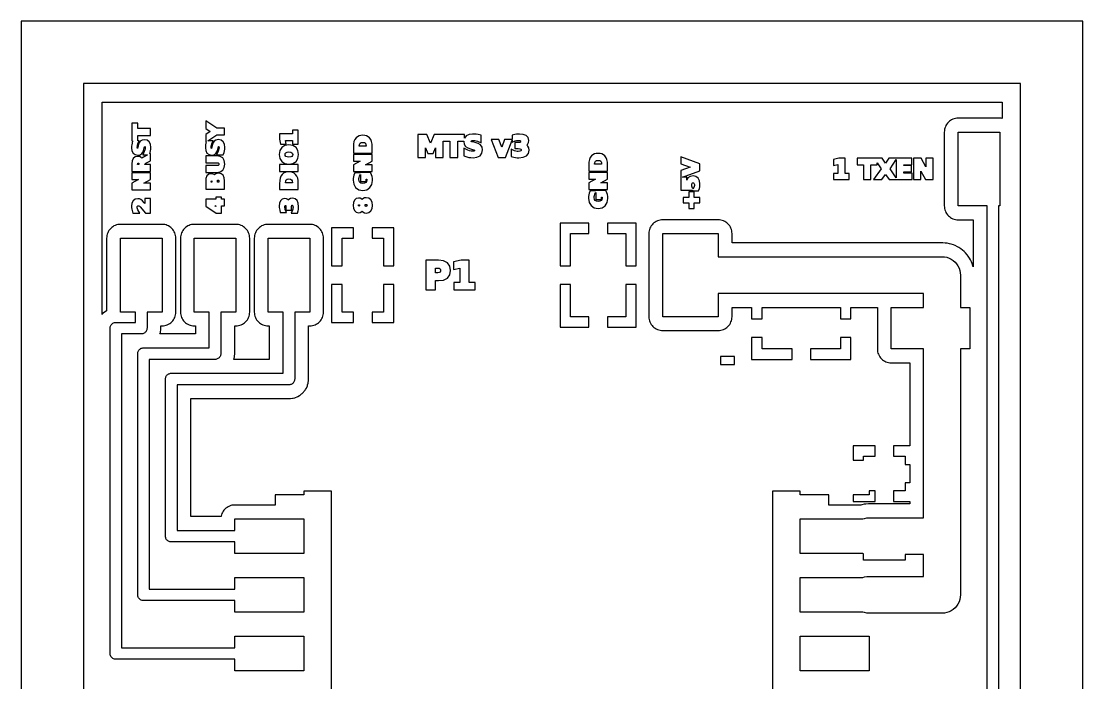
# Model space of a CAD drawing. Header units: millimetres. Extents: x 0 to 46, y 0 to 76.
# Drawn here: x 0 to 46, y 47.34 to 76 of the extents above; entities that cross this region are included whole.
import ezdxf

# ---------------------------------------------------------------- set-up
doc = ezdxf.new("R2010")
doc.units = ezdxf.units.MM

msp = doc.modelspace()

# ---------------------------------------------------------------- linework, layer by layer
at = {"layer": 'CONTORNO', "color": 1}
msp.add_lwpolyline([(0, 0), (46, 0), (46, 76), (0, 76)], close=True, dxfattribs=at)
at = {"layer": 'QUEIMAR'}
for points in [[(43.3, 2.7), (43.3, 73.3), (2.7, 73.3), (2.7, 2.7), (43.3, 2.7)], [(4.781, 70.518), (4.796, 70.392), (4.849, 70.288), (4.939, 70.222), (5.055, 70.2), (5.151, 70.216), (5.229, 70.265), (5.283, 70.345), (5.316, 70.446), (5.331, 70.516), (5.344, 70.561), (5.351, 70.574), (5.353, 70.574), (5.356, 70.574), (5.359, 70.571), (5.366, 70.553), (5.37, 70.515), (5.366, 70.465), (5.354, 70.412), (5.334, 70.356), (5.264, 70.207), (5.477, 70.207), (5.321, 70.13), (5.263, 70.098), (5.225, 70.067), (5.194, 70.102), (5.125, 70.136), (5.043, 70.147), (4.933, 70.126), (4.85, 70.059), (4.806, 69.955), (4.793, 69.825), (4.793, 69.489), (5.606, 69.489), (5.606, 69.788), (5.345, 69.788), (5.347, 69.8), (5.352, 69.812), (5.366, 69.826), (5.402, 69.847), (5.606, 69.947), (5.606, 70.271), (5.568, 70.252), (5.589, 70.318), (5.606, 70.389), (5.616, 70.461), (5.619, 70.534), (5.604, 70.671), (5.551, 70.78), (5.457, 70.848), (5.333, 70.869), (5.234, 70.853), (5.155, 70.802), (5.102, 70.719), (5.069, 70.609), (5.054, 70.533), (5.044, 70.494), (5.04, 70.487), (5.034, 70.505), (5.03, 70.549), (5.033, 70.591), (5.042, 70.637), (5.056, 70.686), (5.11, 70.822), (5.048, 70.822), (5.048, 71.052), (5.606, 71.052), (5.606, 71.351), (5.048, 71.351), (5.048, 71.58), (4.793, 71.58), (4.793, 70.822), (4.827, 70.822), (4.801, 70.711), (4.79, 70.646), (4.783, 70.583), (4.781, 70.518)], [(7.981, 70.519), (7.996, 70.393), (8.049, 70.29), (8.139, 70.223), (8.255, 70.202), (8.351, 70.217), (8.429, 70.266), (8.483, 70.346), (8.516, 70.447), (8.531, 70.517), (8.544, 70.562), (8.551, 70.575), (8.553, 70.576), (8.556, 70.575), (8.559, 70.572), (8.566, 70.554), (8.57, 70.516), (8.566, 70.467), (8.554, 70.413), (8.534, 70.357), (8.464, 70.209), (8.753, 70.209), (8.789, 70.319), (8.806, 70.39), (8.816, 70.462), (8.819, 70.536), (8.804, 70.672), (8.751, 70.781), (8.657, 70.849), (8.533, 70.87), (8.434, 70.854), (8.355, 70.804), (8.302, 70.72), (8.269, 70.611), (8.254, 70.534), (8.244, 70.495), (8.24, 70.488), (8.234, 70.506), (8.23, 70.55), (8.233, 70.592), (8.242, 70.638), (8.256, 70.688), (8.31, 70.824), (8.093, 70.824), (8.472, 71.073), (8.806, 71.073), (8.806, 71.372), (8.472, 71.372), (7.993, 71.687), (7.993, 71.347), (8.189, 71.222), (7.993, 71.098), (7.993, 70.758), (8.015, 70.773), (8.001, 70.712), (7.99, 70.647), (7.983, 70.584), (7.981, 70.519)], [(11.193, 71.126), (11.193, 70.89), (11.238, 70.675), (11.482, 70.675), (11.448, 70.837), (11.762, 70.837), (11.762, 70.679), (12.006, 70.679), (12.006, 71.284), (11.762, 71.284), (11.762, 71.126), (11.193, 71.126)], [(14.961, 71.03), (14.883, 71.051), (14.799, 71.058), (14.715, 71.051), (14.638, 71.03), (14.569, 70.994), (14.508, 70.943), (14.454, 70.871), (14.418, 70.786), (14.399, 70.678), (14.393, 70.535), (14.393, 70.286), (15.206, 70.286), (15.206, 70.535), (15.2, 70.677), (15.181, 70.785), (15.145, 70.87), (15.091, 70.943), (15.03, 70.994), (14.961, 71.03)], [(17.947, 70.103), (18.28, 70.103), (18.28, 70.807), (18.567, 70.807), (18.567, 70.103), (18.913, 70.103), (18.913, 70.807), (19.179, 70.807), (19.175, 70.783), (19.193, 70.667), (19.252, 70.574), (19.348, 70.509), (19.472, 70.469), (19.561, 70.45), (19.619, 70.433), (19.642, 70.421), (19.645, 70.416), (19.647, 70.406), (19.644, 70.394), (19.635, 70.386), (19.607, 70.375), (19.555, 70.37), (19.491, 70.375), (19.422, 70.39), (19.348, 70.416), (19.183, 70.494), (19.183, 70.165), (19.311, 70.124), (19.4, 70.103), (19.489, 70.09), (19.58, 70.086), (19.748, 70.105), (19.88, 70.17), (19.961, 70.282), (19.987, 70.432), (19.968, 70.551), (19.907, 70.646), (19.807, 70.709), (19.671, 70.75), (19.574, 70.769), (19.524, 70.782), (19.504, 70.792), (19.502, 70.794), (19.501, 70.798), (19.504, 70.809), (19.511, 70.816), (19.54, 70.826), (19.599, 70.83), (19.654, 70.827), (19.714, 70.815), (19.778, 70.797), (19.928, 70.737), (19.928, 71.058), (19.8, 71.088), (19.719, 71.102), (19.64, 71.111), (19.56, 71.114), (19.405, 71.094), (19.28, 71.031), (19.203, 70.927), (19.203, 71.098), (18.28, 71.098), (18.277, 71.098), (17.894, 71.098), (17.733, 70.723), (17.574, 71.098), (17.187, 71.098), (17.187, 70.103), (17.521, 70.103), (17.521, 70.51), (17.623, 70.271), (17.845, 70.271), (17.947, 70.51), (17.947, 70.103)], [(21.504, 70.837), (21.551, 70.84), (21.603, 70.834), (21.631, 70.822), (21.642, 70.81), (21.645, 70.794), (21.641, 70.776), (21.631, 70.764), (21.599, 70.752), (21.536, 70.747), (21.384, 70.747), (21.384, 70.481), (21.531, 70.481), (21.604, 70.475), (21.645, 70.459), (21.661, 70.443), (21.666, 70.42), (21.661, 70.398), (21.645, 70.382), (21.607, 70.366), (21.541, 70.36), (21.489, 70.363), (21.434, 70.374), (21.378, 70.392), (21.234, 70.456), (21.234, 70.144), (21.346, 70.112), (21.418, 70.098), (21.491, 70.089), (21.565, 70.086), (21.746, 70.104), (21.889, 70.164), (21.983, 70.269), (22.014, 70.41), (21.999, 70.51), (21.954, 70.594), (21.905, 70.636), (21.939, 70.665), (21.98, 70.74), (21.993, 70.831), (21.967, 70.956), (21.883, 71.048), (21.756, 71.099), (21.594, 71.114), (21.524, 71.111), (21.455, 71.104), (21.385, 71.091), (21.271, 71.063), (21.271, 70.879), (20.943, 70.879), (20.823, 70.543), (20.702, 70.879), (20.362, 70.879), (20.666, 70.103), (20.978, 70.103), (21.271, 70.847), (21.271, 70.764), (21.405, 70.815), (21.455, 70.829), (21.504, 70.837)], [(11.993, 70.053), (12.02, 70.224), (11.993, 70.394), (11.907, 70.529), (11.771, 70.614), (11.6, 70.641), (11.429, 70.614), (11.293, 70.529), (11.207, 70.394), (11.18, 70.224), (11.207, 70.053), (11.293, 69.919), (11.429, 69.834), (11.6, 69.807), (11.771, 69.834), (11.907, 69.919), (11.993, 70.053)], [(14.687, 70.713), (14.73, 70.742), (14.799, 70.753), (14.868, 70.742), (14.912, 70.713), (14.939, 70.665), (14.951, 70.584), (14.648, 70.584), (14.66, 70.665), (14.687, 70.713)], [(8.799, 69.96), (8.732, 70.077), (8.617, 70.146), (8.473, 70.167), (7.993, 70.167), (7.993, 69.869), (8.466, 69.869), (8.527, 69.863), (8.553, 69.852), (8.562, 69.839), (8.567, 69.809), (8.562, 69.778), (8.553, 69.766), (8.527, 69.755), (8.466, 69.749), (7.993, 69.749), (7.993, 69.45), (8.473, 69.45), (8.617, 69.471), (8.732, 69.541), (8.799, 69.657), (8.82, 69.809), (8.799, 69.96)], [(11.52, 70.326), (11.6, 70.335), (11.681, 70.326), (11.732, 70.302), (11.759, 70.27), (11.769, 70.224), (11.759, 70.178), (11.732, 70.146), (11.681, 70.122), (11.6, 70.113), (11.52, 70.122), (11.468, 70.146), (11.441, 70.178), (11.431, 70.224), (11.441, 70.27), (11.468, 70.302), (11.52, 70.326)], [(14.393, 70.231), (14.393, 69.942), (14.687, 69.942), (14.393, 69.786), (14.393, 69.491), (15.206, 69.491), (15.206, 69.78), (14.912, 69.78), (15.206, 69.936), (15.206, 70.231), (14.393, 70.231)], [(25.23, 70.213), (25.161, 70.249), (25.083, 70.27), (24.999, 70.277), (24.915, 70.27), (24.838, 70.249), (24.769, 70.213), (24.708, 70.162), (24.654, 70.09), (24.618, 70.005), (24.599, 69.897), (24.593, 69.754), (24.593, 69.505), (25.406, 69.505), (25.406, 69.754), (25.4, 69.896), (25.381, 70.004), (25.345, 70.089), (25.291, 70.162), (25.23, 70.213)], [(24.887, 69.932), (24.93, 69.961), (24.999, 69.972), (25.068, 69.961), (25.112, 69.932), (25.139, 69.884), (25.151, 69.803), (24.848, 69.803), (24.86, 69.884), (24.887, 69.932)], [(29.385, 68.759), (29.401, 68.822), (29.41, 68.886), (29.413, 68.953), (29.395, 69.09), (29.337, 69.203), (29.239, 69.277), (29.114, 69.301), (28.99, 69.279), (28.892, 69.211), (28.838, 69.116), (28.838, 69.25), (28.655, 69.25), (29.4, 69.526), (29.4, 69.822), (28.587, 70.123), (28.587, 69.815), (28.981, 69.674), (28.587, 69.533), (28.587, 69.25), (28.587, 69.225), (28.587, 68.686), (29.082, 68.686), (29.068, 68.659), (29.349, 68.659), (29.385, 68.759)], [(35.196, 70.011), (35.196, 69.748), (35.384, 69.787), (35.384, 69.402), (35.201, 69.402), (35.201, 69.139), (35.882, 69.139), (35.882, 69.402), (35.699, 69.402), (35.699, 70.061), (35.436, 70.061), (35.196, 70.011)], [(37.085, 69.785), (37.085, 69.862), (37.257, 69.608), (36.938, 69.139), (37.3, 69.139), (37.454, 69.366), (37.61, 69.139), (37.92, 69.139), (37.97, 69.139), (38.61, 69.139), (38.61, 69.415), (38.247, 69.415), (38.247, 69.479), (38.577, 69.479), (38.577, 69.755), (38.247, 69.755), (38.247, 69.785), (38.598, 69.785), (38.598, 70.061), (37.96, 70.061), (37.92, 70.061), (37.597, 70.061), (37.454, 69.85), (37.31, 70.061), (37.085, 70.061), (36.949, 70.061), (36.226, 70.061), (36.226, 69.785), (36.492, 69.785), (36.492, 69.139), (36.819, 69.139), (36.819, 69.785), (37.085, 69.785)], [(37.92, 69.213), (37.651, 69.608), (37.92, 70.003), (37.92, 69.213)], [(39.51, 70.061), (39.194, 70.061), (39.194, 69.692), (38.998, 70.061), (38.671, 70.061), (38.671, 69.139), (38.987, 69.139), (38.987, 69.508), (39.183, 69.139), (39.51, 69.139), (39.51, 70.061)], [(5.1, 69.788), (5.043, 69.788), (5.043, 69.799), (5.046, 69.834), (5.05, 69.843), (5.052, 69.844), (5.071, 69.847), (5.09, 69.844), (5.093, 69.842), (5.097, 69.834), (5.1, 69.799), (5.1, 69.788)], [(12.006, 69.793), (11.193, 69.793), (11.193, 69.494), (12.006, 69.494), (12.006, 69.793)], [(11.761, 69.45), (11.683, 69.471), (11.599, 69.477), (11.515, 69.471), (11.438, 69.45), (11.369, 69.414), (11.308, 69.363), (11.254, 69.291), (11.218, 69.206), (11.199, 69.098), (11.193, 68.955), (11.193, 68.705), (12.006, 68.705), (12.006, 68.955), (12, 69.096), (11.981, 69.204), (11.945, 69.29), (11.891, 69.363), (11.83, 69.414), (11.761, 69.45)], [(4.793, 69.435), (4.793, 69.145), (5.087, 69.145), (4.793, 68.989), (4.793, 68.694), (5.606, 68.694), (5.606, 68.983), (5.312, 68.983), (5.606, 69.139), (5.606, 69.435), (4.793, 69.435)], [(8.005, 69.192), (7.993, 69.057), (7.993, 68.726), (8.806, 68.726), (8.806, 69.086), (8.792, 69.219), (8.746, 69.326), (8.661, 69.395), (8.549, 69.417), (8.47, 69.407), (8.402, 69.374), (8.37, 69.342), (8.356, 69.355), (8.3, 69.381), (8.234, 69.389), (8.127, 69.368), (8.046, 69.299), (8.005, 69.192)], [(8.261, 69.025), (8.235, 69.025), (8.235, 69.06), (8.238, 69.082), (8.24, 69.087), (8.24, 69.087), (8.248, 69.088), (8.256, 69.087), (8.256, 69.087), (8.259, 69.083), (8.261, 69.06), (8.261, 69.025)], [(8.503, 69.025), (8.503, 69.066), (8.507, 69.1), (8.512, 69.111), (8.517, 69.114), (8.533, 69.117), (8.549, 69.114), (8.555, 69.11), (8.56, 69.099), (8.564, 69.066), (8.564, 69.025), (8.503, 69.025)], [(11.46, 69.085), (11.487, 69.133), (11.53, 69.161), (11.599, 69.172), (11.668, 69.161), (11.712, 69.133), (11.739, 69.085), (11.751, 69.004), (11.448, 69.004), (11.46, 69.085)], [(14.38, 69.113), (14.407, 68.936), (14.492, 68.792), (14.628, 68.7), (14.8, 68.67), (14.971, 68.699), (15.107, 68.79), (15.193, 68.93), (15.22, 69.103), (15.215, 69.188), (15.202, 69.268), (15.179, 69.345), (15.134, 69.453), (14.701, 69.453), (14.701, 69.428), (14.451, 69.428), (14.413, 69.328), (14.395, 69.26), (14.384, 69.19), (14.38, 69.113)], [(14.701, 69.055), (14.941, 69.055), (14.941, 69.164), (14.968, 69.164), (14.969, 69.152), (14.97, 69.133), (14.958, 69.061), (14.928, 69.016), (14.878, 68.987), (14.8, 68.976), (14.723, 68.988), (14.673, 69.018), (14.642, 69.065), (14.63, 69.14), (14.634, 69.187), (14.644, 69.236), (14.662, 69.287), (14.701, 69.365), (14.701, 69.055)], [(24.593, 69.161), (24.887, 69.161), (24.593, 69.005), (24.593, 68.71), (25.406, 68.71), (25.406, 68.999), (25.112, 68.999), (25.406, 69.155), (25.406, 69.45), (24.593, 69.45), (24.593, 69.161)], [(29.076, 68.813), (29.064, 68.853), (29.058, 68.889), (29.056, 68.92), (29.062, 68.961), (29.074, 68.984), (29.09, 68.996), (29.114, 69), (29.137, 68.996), (29.153, 68.984), (29.166, 68.961), (29.171, 68.92), (29.168, 68.885), (29.158, 68.844), (29.14, 68.799), (29.106, 68.732), (29.076, 68.813)], [(24.607, 68.154), (24.692, 68.011), (24.828, 67.919), (25, 67.889), (25.171, 67.918), (25.307, 68.008), (25.393, 68.149), (25.42, 68.322), (25.415, 68.407), (25.402, 68.487), (25.379, 68.564), (25.334, 68.672), (24.901, 68.672), (24.901, 68.647), (24.651, 68.647), (24.613, 68.547), (24.595, 68.479), (24.584, 68.409), (24.58, 68.332), (24.607, 68.154)], [(24.901, 68.274), (25.141, 68.274), (25.141, 68.383), (25.168, 68.383), (25.169, 68.371), (25.17, 68.352), (25.158, 68.28), (25.128, 68.235), (25.078, 68.206), (25, 68.195), (24.923, 68.207), (24.873, 68.237), (24.842, 68.284), (24.83, 68.359), (24.834, 68.406), (24.844, 68.455), (24.862, 68.506), (24.901, 68.584), (24.901, 68.274)], [(29.4, 68.132), (29.4, 68.363), (29.156, 68.363), (29.156, 68.605), (28.927, 68.605), (28.927, 68.363), (28.684, 68.363), (28.684, 68.132), (28.927, 68.132), (28.927, 67.89), (29.156, 67.89), (29.156, 68.132), (29.4, 68.132)], [(4.848, 68.219), (4.796, 68.115), (4.781, 67.989), (4.784, 67.924), (4.792, 67.861), (4.806, 67.797), (4.837, 67.692), (5.136, 67.692), (5.057, 67.833), (5.037, 67.878), (5.026, 67.917), (5.023, 67.948), (5.028, 67.978), (5.038, 67.995), (5.051, 68.004), (5.072, 68.008), (5.086, 68.007), (5.103, 68), (5.123, 67.986), (5.148, 67.961), (5.388, 67.69), (5.606, 67.69), (5.606, 68.313), (5.355, 68.313), (5.355, 68.108), (5.329, 68.137), (5.251, 68.219), (5.185, 68.271), (5.119, 68.3), (5.046, 68.31), (4.935, 68.288), (4.848, 68.219)], [(8.43, 68.286), (7.993, 68.286), (7.993, 67.995), (8.448, 67.69), (8.68, 67.69), (8.68, 67.997), (8.806, 67.997), (8.806, 68.286), (8.68, 68.286), (8.68, 68.385), (8.43, 68.385), (8.43, 68.286)], [(11.183, 67.932), (11.189, 67.876), (11.199, 67.82), (11.223, 67.72), (11.488, 67.72), (11.442, 67.842), (11.431, 67.88), (11.425, 67.918), (11.423, 67.953), (11.427, 67.991), (11.435, 68.009), (11.44, 68.014), (11.446, 68.016), (11.455, 68.014), (11.459, 68.01), (11.467, 67.989), (11.471, 67.941), (11.471, 67.809), (11.707, 67.809), (11.707, 67.937), (11.712, 67.993), (11.722, 68.021), (11.731, 68.029), (11.743, 68.032), (11.754, 68.029), (11.762, 68.021), (11.773, 67.995), (11.778, 67.946), (11.775, 67.906), (11.767, 67.864), (11.753, 67.821), (11.695, 67.69), (11.97, 67.69), (11.998, 67.788), (12.01, 67.846), (12.017, 67.905), (12.019, 67.965), (12.005, 68.111), (11.956, 68.228), (11.868, 68.307), (11.751, 68.333), (11.667, 68.321), (11.597, 68.283), (11.571, 68.253), (11.557, 68.271), (11.493, 68.305), (11.416, 68.317), (11.312, 68.294), (11.234, 68.224), (11.193, 68.119), (11.181, 67.988), (11.183, 67.932)], [(15.205, 67.888), (15.22, 68.023), (15.205, 68.157), (15.155, 68.264), (15.067, 68.333), (14.952, 68.355), (14.871, 68.343), (14.802, 68.305), (14.775, 68.274), (14.757, 68.294), (14.694, 68.329), (14.618, 68.34), (14.515, 68.318), (14.437, 68.25), (14.393, 68.148), (14.38, 68.023), (14.393, 67.896), (14.437, 67.794), (14.515, 67.726), (14.618, 67.704), (14.693, 67.715), (14.757, 67.75), (14.775, 67.77), (14.802, 67.739), (14.871, 67.701), (14.952, 67.689), (15.067, 67.711), (15.155, 67.781), (15.205, 67.888)], [(8.396, 67.997), (8.43, 67.997), (8.43, 67.974), (8.396, 67.997)], [(14.619, 68), (14.616, 68.006), (14.614, 68.023), (14.616, 68.039), (14.619, 68.044), (14.624, 68.047), (14.638, 68.049), (14.653, 68.047), (14.658, 68.044), (14.661, 68.039), (14.663, 68.023), (14.661, 68.006), (14.658, 68), (14.653, 67.997), (14.638, 67.995), (14.624, 67.997), (14.619, 68)], [(14.906, 68.055), (14.917, 68.061), (14.942, 68.065), (14.966, 68.061), (14.977, 68.055), (14.983, 68.045), (14.986, 68.023), (14.983, 68), (14.976, 67.989), (14.966, 67.983), (14.942, 67.979), (14.917, 67.983), (14.907, 67.99), (14.9, 68), (14.897, 68.023), (14.9, 68.045), (14.906, 68.055)], [(24.6, 66.8), (24.6, 67.25), (23.35, 67.25), (23.35, 65.4), (23.8, 65.4), (23.8, 66.8), (24.6, 66.8)], [(26.2, 66.8), (26.2, 65.4), (26.65, 65.4), (26.65, 67.25), (25.4, 67.25), (25.4, 66.8), (26.2, 66.8)], [(13.45, 65.4), (13.9, 65.4), (13.9, 66.6), (14.4, 66.6), (14.4, 67.05), (13.45, 67.05), (13.45, 65.4)], [(15.2, 66.6), (15.7, 66.6), (15.7, 65.4), (16.15, 65.4), (16.15, 67.05), (15.2, 67.05), (15.2, 66.6)], [(27.8, 63.2), (27.8, 66.8), (30.2, 66.8), (30.2, 65.8), (39.9, 65.8), (40.004, 65.793), (40.107, 65.773), (40.206, 65.739), (40.3, 65.693), (40.387, 65.635), (40.466, 65.566), (40.535, 65.487), (40.593, 65.4), (40.639, 65.306), (40.673, 65.207), (40.693, 65.104), (40.7, 65), (40.7, 63.6), (41.1, 63.6), (41.1, 61.8), (40.7, 61.8), (40.7, 53.69), (40.7, 51.15), (40.693, 51.046), (40.673, 50.943), (40.639, 50.844), (40.593, 50.75), (40.535, 50.663), (40.466, 50.584), (40.387, 50.515), (40.3, 50.457), (40.206, 50.411), (40.107, 50.377), (40.004, 50.357), (39.9, 50.35), (36.75, 50.35), (36.646, 50.357), (36.543, 50.377), (36.476, 50.4), (33.75, 50.4), (33.75, 51.9), (36.476, 51.9), (36.543, 51.923), (36.646, 51.943), (36.75, 51.95), (39.1, 51.95), (39.1, 52.89), (38.3, 52.89), (38.3, 52.65), (36.5, 52.65), (36.5, 52.932), (36.476, 52.94), (33.75, 52.94), (33.75, 54.44), (36.476, 54.44), (36.543, 54.463), (36.646, 54.483), (36.75, 54.49), (39.1, 54.49), (39.1, 61.8), (37.7, 61.8), (37.7, 63.6), (39.1, 63.6), (39.1, 64.2), (30.2, 64.2), (30.2, 63.2), (27.8, 63.2)], [(5.45, 63.4), (5.45, 62.7), (5.448, 62.667), (5.441, 62.635), (5.431, 62.604), (5.417, 62.575), (5.398, 62.548), (5.377, 62.523), (5.352, 62.502), (5.325, 62.483), (5.296, 62.469), (5.265, 62.459), (5.233, 62.452), (5.2, 62.45), (4.35, 62.45), (4.35, 48.86), (9.25, 48.86), (9.25, 49.36), (12.25, 49.36), (12.25, 47.86), (9.25, 47.86), (9.25, 48.36), (4.1, 48.36), (4.067, 48.362), (4.035, 48.369), (4.004, 48.379), (3.975, 48.393), (3.948, 48.412), (3.923, 48.433), (3.902, 48.458), (3.883, 48.485), (3.869, 48.514), (3.859, 48.545), (3.852, 48.577), (3.85, 48.61), (3.85, 62.7), (3.852, 62.733), (3.859, 62.765), (3.869, 62.796), (3.883, 62.825), (3.902, 62.852), (3.923, 62.877), (3.948, 62.898), (3.975, 62.917), (4.004, 62.931), (4.035, 62.941), (4.067, 62.948), (4.1, 62.95), (4.95, 62.95), (4.95, 63.4), (4.3, 63.4), (4.3, 66.6), (6.1, 66.6), (6.1, 63.4), (5.45, 63.4)], [(8.65, 63.4), (8.65, 61.6), (8.648, 61.567), (8.641, 61.535), (8.631, 61.504), (8.617, 61.475), (8.598, 61.448), (8.577, 61.423), (8.552, 61.402), (8.525, 61.383), (8.496, 61.369), (8.465, 61.359), (8.433, 61.352), (8.4, 61.35), (5.55, 61.35), (5.55, 51.4), (9.25, 51.4), (9.25, 51.9), (12.25, 51.9), (12.25, 50.4), (9.25, 50.4), (9.25, 50.9), (5.3, 50.9), (5.267, 50.902), (5.235, 50.909), (5.204, 50.919), (5.175, 50.933), (5.148, 50.952), (5.123, 50.973), (5.102, 50.998), (5.083, 51.025), (5.069, 51.054), (5.059, 51.085), (5.052, 51.117), (5.05, 51.15), (5.05, 61.6), (5.052, 61.633), (5.059, 61.665), (5.069, 61.696), (5.083, 61.725), (5.102, 61.752), (5.123, 61.777), (5.148, 61.798), (5.175, 61.817), (5.204, 61.831), (5.235, 61.841), (5.267, 61.848), (5.3, 61.85), (8.15, 61.85), (8.15, 63.4), (7.5, 63.4), (7.5, 66.6), (9.3, 66.6), (9.3, 63.4), (8.65, 63.4)], [(11.85, 60.5), (11.848, 60.467), (11.841, 60.435), (11.831, 60.404), (11.817, 60.375), (11.798, 60.348), (11.777, 60.323), (11.752, 60.302), (11.725, 60.283), (11.696, 60.269), (11.665, 60.259), (11.633, 60.252), (11.6, 60.25), (6.75, 60.25), (6.75, 53.94), (9.25, 53.94), (9.25, 54.44), (12.25, 54.44), (12.25, 52.94), (9.25, 52.94), (9.25, 53.44), (6.5, 53.44), (6.467, 53.442), (6.435, 53.449), (6.404, 53.459), (6.375, 53.473), (6.348, 53.492), (6.323, 53.513), (6.302, 53.538), (6.283, 53.565), (6.269, 53.594), (6.259, 53.625), (6.252, 53.657), (6.25, 53.69), (6.25, 60.5), (6.252, 60.533), (6.259, 60.565), (6.269, 60.596), (6.283, 60.625), (6.302, 60.652), (6.323, 60.677), (6.348, 60.698), (6.375, 60.717), (6.404, 60.731), (6.435, 60.741), (6.467, 60.748), (6.5, 60.75), (11.35, 60.75), (11.35, 63.4), (10.7, 63.4), (10.7, 66.6), (12.5, 66.6), (12.5, 63.4), (11.85, 63.4), (11.85, 60.5)], [(18.572, 65.389), (18.466, 65.531), (18.299, 65.617), (18.088, 65.643), (17.526, 65.643), (17.526, 64.357), (17.946, 64.357), (17.946, 64.761), (18.088, 64.761), (18.299, 64.788), (18.466, 64.873), (18.572, 65.016), (18.607, 65.203), (18.572, 65.389)], [(19.057, 65.643), (18.732, 65.576), (18.732, 65.249), (19.004, 65.305), (19.004, 64.684), (18.739, 64.684), (18.739, 64.357), (19.674, 64.357), (19.674, 64.684), (19.409, 64.684), (19.409, 65.643), (19.057, 65.643)], [(18.147, 65.277), (18.167, 65.248), (18.175, 65.203), (18.167, 65.157), (18.147, 65.128), (18.111, 65.108), (18.048, 65.1), (17.946, 65.1), (17.946, 65.305), (18.048, 65.305), (18.111, 65.297), (18.147, 65.277)], [(14.4, 62.95), (14.4, 63.4), (13.9, 63.4), (13.9, 64.6), (13.45, 64.6), (13.45, 62.95), (14.4, 62.95)], [(15.7, 64.6), (15.7, 63.4), (15.2, 63.4), (15.2, 62.95), (16.15, 62.95), (16.15, 64.6), (15.7, 64.6)], [(24.6, 63.2), (23.8, 63.2), (23.8, 64.6), (23.35, 64.6), (23.35, 62.75), (24.6, 62.75), (24.6, 63.2)], [(26.2, 63.2), (25.4, 63.2), (25.4, 62.75), (26.65, 62.75), (26.65, 64.6), (26.2, 64.6), (26.2, 63.2)], [(31.65, 61.35), (33.4, 61.35), (33.4, 61.8), (32.1, 61.8), (32.1, 62.3), (31.65, 62.3), (31.65, 61.35)], [(35.95, 61.35), (35.95, 62.3), (35.5, 62.3), (35.5, 61.8), (34.2, 61.8), (34.2, 61.35), (35.95, 61.35)], [(30.905, 61.126), (30.905, 61.474), (30.295, 61.474), (30.295, 61.126), (30.905, 61.126)], [(36.5, 56.98), (36.5, 57.15), (37, 57.15), (37, 57.6), (36.05, 57.6), (36.05, 56.98), (36.5, 56.98)], [(37, 55.2), (37, 55.65), (36.75, 55.65), (36.75, 55.48), (36.05, 55.48), (36.05, 55.2), (37, 55.2)], [(36.75, 47.86), (33.75, 47.86), (33.75, 49.36), (36.75, 49.36), (36.75, 47.86)]]:
    msp.add_lwpolyline(points, close=True, dxfattribs=at)
for points in [[(13.45, 46.66), (13.45, 48.02), (13.45, 49.2), (13.45, 50.56), (13.45, 51.74), (13.45, 53.1), (13.45, 55.64), (12.25, 55.64), (12.25, 55.64), (12.25, 55.48), (11, 55.48), (11, 55.04), (9.25, 55.04), (9.191, 55.037), (9.133, 55.028), (9.076, 55.014), (9.02, 54.994), (8.967, 54.969), (8.917, 54.939), (8.869, 54.904), (8.826, 54.864), (8.786, 54.821), (8.751, 54.773), (8.721, 54.723), (8.696, 54.67), (8.676, 54.614), (8.662, 54.557), (8.659, 54.54), (7.35, 54.54), (7.35, 59.65), (11.6, 59.65), (11.639, 59.651), (11.672, 59.653), (11.75, 59.664), (11.782, 59.67), (11.858, 59.69), (11.889, 59.701), (11.961, 59.731), (11.99, 59.745), (12.058, 59.785), (12.086, 59.803), (12.148, 59.851), (12.172, 59.872), (12.228, 59.928), (12.249, 59.952), (12.297, 60.014), (12.315, 60.042), (12.355, 60.11), (12.369, 60.139), (12.399, 60.211), (12.41, 60.242), (12.43, 60.318), (12.436, 60.35), (12.447, 60.428), (12.449, 60.461), (12.45, 60.5), (12.45, 62.8), (12.5, 62.8), (12.559, 62.803), (12.617, 62.812), (12.674, 62.826), (12.73, 62.846), (12.783, 62.871), (12.833, 62.901), (12.881, 62.936), (12.924, 62.976), (12.964, 63.019), (12.999, 63.067), (13.029, 63.117), (13.054, 63.17), (13.074, 63.226), (13.088, 63.283), (13.097, 63.341), (13.1, 63.4), (13.1, 66.6), (13.097, 66.659), (13.088, 66.717), (13.074, 66.774), (13.054, 66.83), (13.029, 66.883), (12.999, 66.933), (12.964, 66.981), (12.924, 67.024), (12.881, 67.064), (12.833, 67.099), (12.783, 67.129), (12.73, 67.154), (12.674, 67.174), (12.617, 67.188), (12.559, 67.197), (12.5, 67.2), (10.7, 67.2), (10.641, 67.197), (10.583, 67.188), (10.526, 67.174), (10.47, 67.154), (10.417, 67.129), (10.367, 67.099), (10.319, 67.064), (10.276, 67.024), (10.236, 66.981), (10.201, 66.933), (10.171, 66.883), (10.146, 66.83), (10.126, 66.774), (10.112, 66.717), (10.103, 66.659), (10.1, 66.6), (10.1, 63.4), (10.103, 63.341), (10.112, 63.283), (10.126, 63.226), (10.146, 63.17), (10.171, 63.117), (10.201, 63.067), (10.236, 63.019), (10.276, 62.976), (10.319, 62.936), (10.367, 62.901), (10.417, 62.871), (10.47, 62.846), (10.526, 62.826), (10.583, 62.812), (10.641, 62.803), (10.7, 62.8), (10.75, 62.8), (10.75, 61.35), (9.212, 61.35), (9.23, 61.418), (9.236, 61.45), (9.247, 61.528), (9.249, 61.561), (9.25, 61.6), (9.25, 62.8), (9.3, 62.8), (9.359, 62.803), (9.417, 62.812), (9.474, 62.826), (9.53, 62.846), (9.583, 62.871), (9.633, 62.901), (9.681, 62.936), (9.724, 62.976), (9.764, 63.019), (9.799, 63.067), (9.829, 63.117), (9.854, 63.17), (9.874, 63.226), (9.888, 63.283), (9.897, 63.341), (9.9, 63.4), (9.9, 66.6), (9.897, 66.659), (9.888, 66.717), (9.874, 66.774), (9.854, 66.83), (9.829, 66.883), (9.799, 66.933), (9.764, 66.981), (9.724, 67.024), (9.681, 67.064), (9.633, 67.099), (9.583, 67.129), (9.53, 67.154), (9.474, 67.174), (9.417, 67.188), (9.359, 67.197), (9.3, 67.2), (7.5, 67.2), (7.441, 67.197), (7.383, 67.188), (7.326, 67.174), (7.27, 67.154), (7.217, 67.129), (7.167, 67.099), (7.119, 67.064), (7.076, 67.024), (7.036, 66.981), (7.001, 66.933), (6.971, 66.883), (6.946, 66.83), (6.926, 66.774), (6.912, 66.717), (6.903, 66.659), (6.9, 66.6), (6.9, 63.4), (6.903, 63.341), (6.912, 63.283), (6.926, 63.226), (6.946, 63.17), (6.971, 63.117), (7.001, 63.067), (7.036, 63.019), (7.076, 62.976), (7.119, 62.936), (7.167, 62.901), (7.217, 62.871), (7.27, 62.846), (7.326, 62.826), (7.383, 62.812), (7.441, 62.803), (7.5, 62.8), (7.55, 62.8), (7.55, 62.45), (6.012, 62.45), (6.03, 62.518), (6.036, 62.55), (6.047, 62.628), (6.049, 62.661), (6.05, 62.7), (6.05, 62.8), (6.1, 62.8), (6.159, 62.803), (6.217, 62.812), (6.274, 62.826), (6.33, 62.846), (6.383, 62.871), (6.433, 62.901), (6.481, 62.936), (6.524, 62.976), (6.564, 63.019), (6.599, 63.067), (6.629, 63.117), (6.654, 63.17), (6.674, 63.226), (6.688, 63.283), (6.697, 63.341), (6.7, 63.4), (6.7, 66.6), (6.697, 66.659), (6.688, 66.717), (6.674, 66.774), (6.654, 66.83), (6.629, 66.883), (6.599, 66.933), (6.564, 66.981), (6.524, 67.024), (6.481, 67.064), (6.433, 67.099), (6.383, 67.129), (6.33, 67.154), (6.274, 67.174), (6.217, 67.188), (6.159, 67.197), (6.1, 67.2), (4.3, 67.2), (4.241, 67.197), (4.183, 67.188), (4.126, 67.174), (4.07, 67.154), (4.017, 67.129), (3.967, 67.099), (3.919, 67.064), (3.876, 67.024), (3.836, 66.981), (3.801, 66.933), (3.771, 66.883), (3.746, 66.83), (3.726, 66.774), (3.712, 66.717), (3.703, 66.659), (3.7, 66.6), (3.7, 63.449), (3.642, 63.415), (3.614, 63.397), (3.552, 63.349), (3.528, 63.328), (3.5, 63.3), (3.5, 72.5), (42.5, 72.5), (42.5, 71.791), (42.459, 71.797), (42.4, 71.8), (40.6, 71.8), (40.541, 71.797), (40.483, 71.788), (40.426, 71.774), (40.37, 71.754), (40.317, 71.729), (40.267, 71.699), (40.219, 71.664), (40.176, 71.624), (40.136, 71.581), (40.101, 71.533), (40.071, 71.483), (40.046, 71.43), (40.026, 71.374), (40.012, 71.317), (40.003, 71.259), (40, 71.2), (40, 68), (40.003, 67.941), (40.012, 67.883), (40.026, 67.826), (40.046, 67.77), (40.071, 67.717), (40.101, 67.667), (40.136, 67.619), (40.176, 67.576), (40.219, 67.536), (40.267, 67.501), (40.317, 67.471), (40.37, 67.446), (40.426, 67.426), (40.483, 67.412), (40.541, 67.403), (40.6, 67.4), (41.25, 67.4), (41.25, 65.366), (41.241, 65.4), (41.207, 65.499), (41.177, 65.572), (41.131, 65.665), (41.092, 65.733), (41.034, 65.82), (40.986, 65.883), (40.917, 65.961), (40.861, 66.017), (40.783, 66.086), (40.72, 66.134), (40.633, 66.192), (40.565, 66.231), (40.472, 66.277), (40.399, 66.307), (40.3, 66.341), (40.224, 66.361), (40.121, 66.382), (40.044, 66.392), (39.939, 66.399), (39.9, 66.4), (30.8, 66.4), (30.8, 66.8), (30.797, 66.859), (30.788, 66.917), (30.774, 66.974), (30.754, 67.03), (30.729, 67.083), (30.699, 67.133), (30.664, 67.181), (30.624, 67.224), (30.581, 67.264), (30.533, 67.299), (30.483, 67.329), (30.43, 67.354), (30.374, 67.374), (30.317, 67.388), (30.259, 67.397), (30.2, 67.4), (27.8, 67.4), (27.741, 67.397), (27.683, 67.388), (27.626, 67.374), (27.57, 67.354), (27.517, 67.329), (27.467, 67.299), (27.419, 67.264), (27.376, 67.224), (27.336, 67.181), (27.301, 67.133), (27.271, 67.083), (27.246, 67.03), (27.226, 66.974), (27.212, 66.917), (27.203, 66.859), (27.2, 66.8), (27.2, 63.2), (27.203, 63.141), (27.212, 63.083), (27.226, 63.026), (27.246, 62.97), (27.271, 62.917), (27.301, 62.867), (27.336, 62.819), (27.376, 62.776), (27.419, 62.736), (27.467, 62.701), (27.517, 62.671), (27.57, 62.646), (27.626, 62.626), (27.683, 62.612), (27.741, 62.603), (27.8, 62.6), (30.2, 62.6), (30.259, 62.603), (30.317, 62.612), (30.374, 62.626), (30.43, 62.646), (30.483, 62.671), (30.533, 62.701), (30.581, 62.736), (30.624, 62.776), (30.664, 62.819), (30.699, 62.867), (30.729, 62.917), (30.754, 62.97), (30.774, 63.026), (30.788, 63.083), (30.797, 63.141), (30.8, 63.2), (30.8, 63.6), (31.65, 63.6), (31.65, 63.1), (32.1, 63.1), (32.1, 63.6), (33.4, 63.6), (34.2, 63.6), (35.5, 63.6), (35.5, 63.1), (35.95, 63.1), (35.95, 63.6), (37.1, 63.6), (37.1, 61.8), (37.103, 61.741), (37.112, 61.683), (37.126, 61.626), (37.146, 61.57), (37.171, 61.517), (37.201, 61.467), (37.236, 61.419), (37.276, 61.376), (37.319, 61.336), (37.367, 61.301), (37.417, 61.271), (37.47, 61.246), (37.526, 61.226), (37.583, 61.212), (37.641, 61.203), (37.7, 61.2), (38.5, 61.2), (38.5, 57.6), (37.8, 57.6), (37.8, 57.15), (38.3, 57.15), (38.3, 56.8), (38.5, 56.8), (38.5, 56), (38.3, 56), (38.3, 55.65), (37.8, 55.65), (37.8, 55.2), (38.5, 55.2), (38.5, 55.09), (36.75, 55.09), (36.711, 55.089), (36.606, 55.082), (36.529, 55.072), (36.426, 55.051), (36.384, 55.04), (35, 55.04), (35, 55.48), (33.75, 55.48), (33.75, 55.64), (32.55, 55.64), (32.55, 53.1), (32.55, 51.74), (32.55, 50.56), (32.55, 49.2), (32.55, 48.02), (32.55, 46.66)], [(41.85, 46.32), (41.85, 68), (40.6, 68), (40.6, 71.2), (42.4, 71.2), (42.4, 68), (42.35, 68), (42.35, 68), (42.35, 46.07)]]:
    msp.add_lwpolyline(points, dxfattribs=at)

doc.saveas('drawing.dxf')
